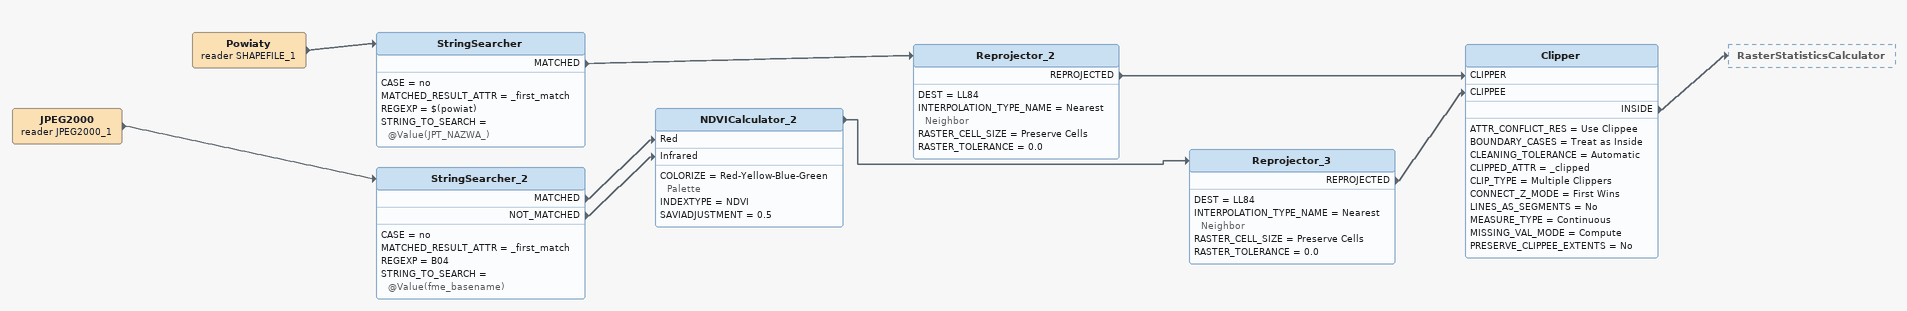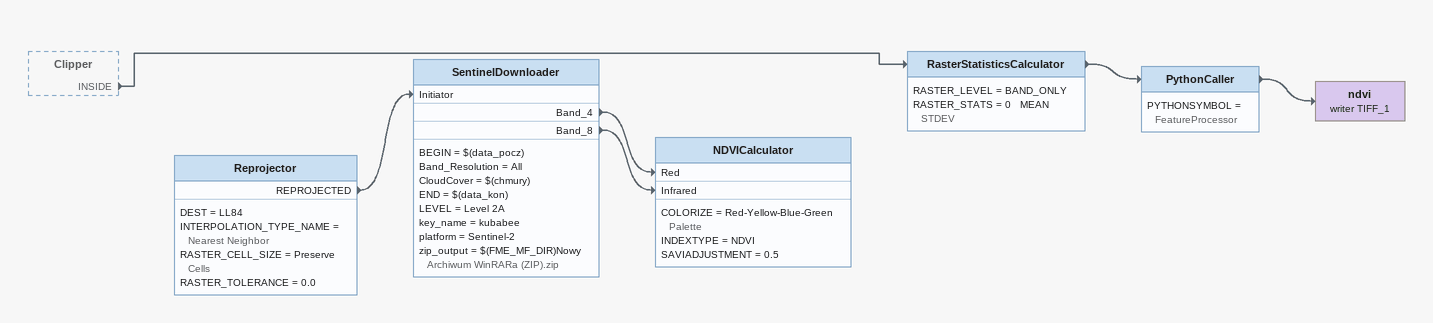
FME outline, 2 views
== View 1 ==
JPEG2000 (reader JPEG2000_1)
    -> StringSearcher_2
StringSearcher_2
    CASE = no
    MATCHED_RESULT_ATTR = _first_match
    REGEXP = B04
    STRING_TO_SEARCH = @Value(fme_basename)
    MATCHED -> NDVICalculator_2 [Red]
    NOT_MATCHED -> NDVICalculator_2 [Infrared]
NDVICalculator_2
    COLORIZE = Red-Yellow-Blue-Green Palette
    INDEXTYPE = NDVI
    SAVIADJUSTMENT = 0.5
    -> Reprojector_3
Reprojector_3
    DEST = LL84
    INTERPOLATION_TYPE_NAME = Nearest Neighbor
    RASTER_CELL_SIZE = Preserve Cells
    RASTER_TOLERANCE = 0.0
    REPROJECTED -> Clipper [CLIPPEE]
Powiaty (reader SHAPEFILE_1)
    -> StringSearcher
StringSearcher
    CASE = no
    MATCHED_RESULT_ATTR = _first_match
    REGEXP = $(powiat)
    STRING_TO_SEARCH = @Value(JPT_NAZWA_)
    MATCHED -> Reprojector_2
Reprojector_2
    DEST = LL84
    INTERPOLATION_TYPE_NAME = Nearest Neighbor
    RASTER_CELL_SIZE = Preserve Cells
    RASTER_TOLERANCE = 0.0
    REPROJECTED -> Clipper [CLIPPER]
Clipper
    ATTR_CONFLICT_RES = Use Clippee
    BOUNDARY_CASES = Treat as Inside
    CLEANING_TOLERANCE = Automatic
    CLIPPED_ATTR = _clipped
    CLIP_TYPE = Multiple Clippers
    CONNECT_Z_MODE = First Wins
    LINES_AS_SEGMENTS = No
    MEASURE_TYPE = Continuous
    MISSING_VAL_MODE = Compute
    PRESERVE_CLIPPEE_EXTENTS = No
    INSIDE -> RasterStatisticsCalculator

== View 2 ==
Clipper [outside]
    INSIDE -> RasterStatisticsCalculator
RasterStatisticsCalculator
    RASTER_LEVEL = BAND_ONLY
    RASTER_STATS = 0   MEAN   STDEV
    -> PythonCaller
PythonCaller
    PYTHONSYMBOL = FeatureProcessor
    -> ndvi (writer TIFF_1)
ndvi (writer TIFF_1)
Reprojector
    DEST = LL84
    INTERPOLATION_TYPE_NAME = Nearest Neighbor
    RASTER_CELL_SIZE = Preserve Cells
    RASTER_TOLERANCE = 0.0
    REPROJECTED -> SentinelDownloader [Initiator]
SentinelDownloader
    BEGIN = $(data_pocz)
    Band_Resolution = All
    CloudCover = $(chmury)
    END = $(data_kon)
    LEVEL = Level 2A
    key_name = kubabee
    platform = Sentinel-2
    zip_output = $(FME_MF_DIR)Nowy Archiwum WinRARa (ZIP).zip
    Band_4 -> NDVICalculator [Red]
    Band_8 -> NDVICalculator [Infrared]
NDVICalculator
    COLORIZE = Red-Yellow-Blue-Green Palette
    INDEXTYPE = NDVI
    SAVIADJUSTMENT = 0.5
